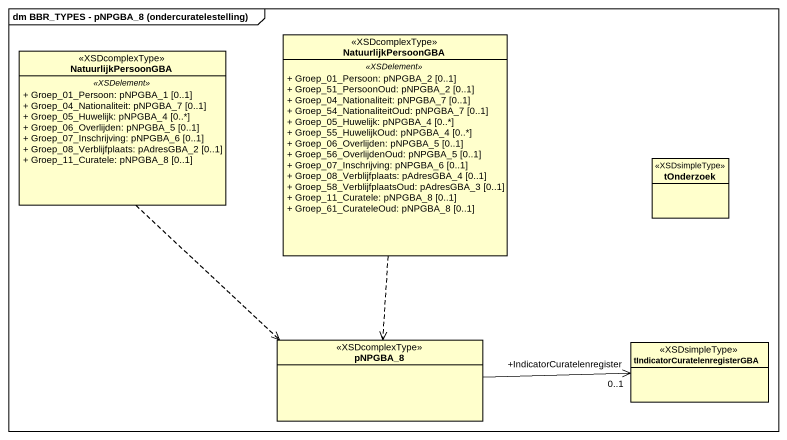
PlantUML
@startuml
mainframe dm BBR_TYPES - pNPGBA_8 (ondercuratelestelling)
hide circle
hide empty members
skinparam classAttributeIconSize 0
class NatuurlijkPersoonGBA <<XSDcomplexType>> {
  .. <<XSDelement>> ..
  + Groep_01_Persoon: pNPGBA_2 [0..1]
  + Groep_51_PersoonOud: pNPGBA_2 [0..1]
  + Groep_04_Nationaliteit: pNPGBA_7 [0..1]
  + Groep_54_NationaliteitOud: pNPGBA_7 [0..1]
  + Groep_05_Huwelijk: pNPGBA_4 [0..*]
  + Groep_55_HuwelijkOud: pNPGBA_4 [0..*]
  + Groep_06_Overlijden: pNPGBA_5 [0..1]
  + Groep_56_OverlijdenOud: pNPGBA_5 [0..1]
  + Groep_07_Inschrijving: pNPGBA_6 [0..1]
  + Groep_08_Verblijfplaats: pAdresGBA_4 [0..1]
  + Groep_58_VerblijfplaatsOud: pAdresGBA_3 [0..1]
  + Groep_11_Curatele: pNPGBA_8 [0..1]
  + Groep_61_CurateleOud: pNPGBA_8 [0..1]
}
class "NatuurlijkPersoonGBA" as NatuurlijkPersoonGBA_2 <<XSDcomplexType>> {
  .. <<XSDelement>> ..
  + Groep_01_Persoon: pNPGBA_1 [0..1]
  + Groep_04_Nationaliteit: pNPGBA_7 [0..1]
  + Groep_05_Huwelijk: pNPGBA_4 [0..*]
  + Groep_06_Overlijden: pNPGBA_5 [0..1]
  + Groep_07_Inschrijving: pNPGBA_6 [0..1]
  + Groep_08_Verblijfplaats: pAdresGBA_2 [0..1]
  + Groep_11_Curatele: pNPGBA_8 [0..1]
}
class tOnderzoek <<XSDsimpleType>>
class pNPGBA_8 <<XSDcomplexType>>
class "tIndicatorCuratelenregisterGBA" as tIndicatorCuratelenregisterG <<XSDsimpleType>>
NatuurlijkPersoonGBA ..> pNPGBA_8
NatuurlijkPersoonGBA_2 ..> pNPGBA_8
pNPGBA_8 -right-> "+IndicatorCuratelenregister\n0..1" tIndicatorCuratelenregisterG
@enduml
